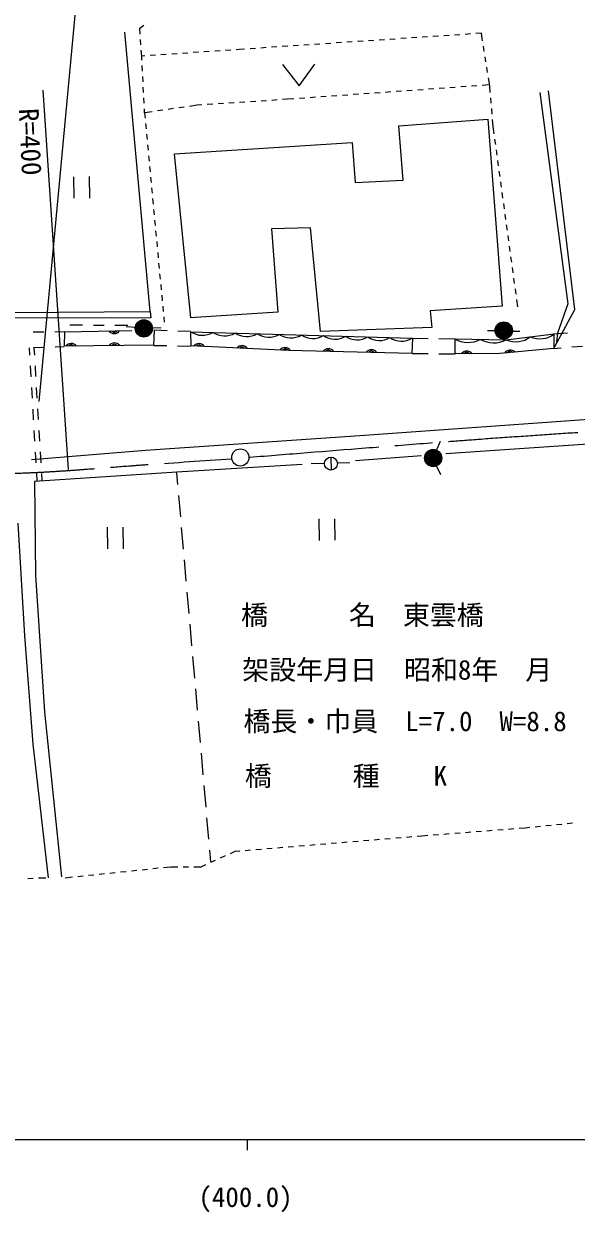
# Model space of a CAD drawing. Units: millimetres, scale not verified. Extents: x 40000 to 680000, y 20000 to 380000.
# Drawn here: x 447278 to 498509, y 198256 to 308412 of the extents above; entities that cross this region are included whole.
import ezdxf
from ezdxf.enums import TextEntityAlignment as Align

# ---------------------------------------------------------------- set-up
doc = ezdxf.new("R2010")
doc.units = ezdxf.units.MM
doc.header["$LTSCALE"] = 1000
doc.linetypes.add('CHAIN', pattern=[18.5, 12, -1.5, 3.5, -1.5])
for name, color, linetype, lineweight in [('M-BGD', 7, 'Continuous', 13), ('M-BMK', 2, 'CHAIN', 13), ('M-BMK-SRVR', 3, 'Continuous', 13), ('M-STR-HTXT', 7, 'Continuous', 13), ('M-TTL-BAND', 7, 'Continuous', 13)]:
    doc.layers.add(name, color=color, linetype=linetype, lineweight=lineweight)
doc.styles.add('ＭＳ ゴシック', font='')
doc.styles.get('ＭＳ ゴシック').set_extended_font_data('MS Gothic')

# ---------------------------------------------------------------- blocks, each defined once
blk = doc.blocks.new('有線柱')
at = {"color": 7, "linetype": 'Continuous', "lineweight": 13}
blk.add_line((0, 0.5), (0, -0.5), dxfattribs=at)
blk.add_circle((0, 0), 0.5, dxfattribs=at)
blk = doc.blocks.new('偏心点・方位点')
at = {"color": 7, "linetype": 'Continuous', "lineweight": 13}
for radius in [1, 0.9, 0.8, 0.7, 0.6, 0.5, 0.4, 0.3, 0.2, 0.1, 0.05]:
    blk.add_circle((0, 0), radius, dxfattribs=at)
blk = doc.blocks.new('畑')
at = {"color": 7, "linetype": 'Continuous', "lineweight": 13}
for p, q in [((-1.5, 1), (0, -1)), ((0, -1), (1.5, 1))]:
    blk.add_line(p, q, dxfattribs=at)
blk = doc.blocks.new('田')
at = {"color": 7, "linetype": 'Continuous', "lineweight": 13}
for p, q in [((-0.75, 1), (-0.75, -1)), ((0.75, -1), (0.75, 1))]:
    blk.add_line(p, q, dxfattribs=at)

msp = doc.modelspace()

# ---------------------------------------------------------------- linework, layer by layer
at = {"layer": 'M-BGD'}
for p, q in [((459013, 281733), (456661, 307622)), ((458033, 308010), (458413, 308271)), ((458072, 307458), (458033, 308010)), ((487716, 307400), (487217, 307367)), ((488714, 307467), (488215, 307433)), ((489711, 307533), (489213, 307500)), ((489821, 306845), (489711, 307533)), ((458142, 306460), (458107, 306959)), ((470754, 306266), (470255, 306232)), ((471752, 306332), (471253, 306299)), ((472749, 306399), (472251, 306366)), ((473747, 306466), (473248, 306432)), ((474745, 306532), (474246, 306499)), ((475743, 306599), (475244, 306566)), ((476741, 306666), (476242, 306633)), ((477738, 306733), (477239, 306699)), ((478736, 306799), (478237, 306766)), ((479734, 306866), (479235, 306833)), ((480732, 306933), (480233, 306899)), ((481729, 307000), (481231, 306966)), ((482727, 307066), (482228, 307033)), ((483725, 307133), (483226, 307100)), ((484723, 307200), (484224, 307166)), ((485721, 307267), (485222, 307233)), ((486718, 307333), (486219, 307300)), ((489978, 305857), (489900, 306351)), ((458216, 305409), (458177, 305961)), ((458499, 305429), (458216, 305409)), ((458236, 305033), (458216, 305409)), ((459497, 305498), (458998, 305463)), ((460494, 305566), (459995, 305532)), ((461492, 305635), (460993, 305600)), ((462490, 305703), (461991, 305669)), ((463487, 305772), (462988, 305738)), ((464485, 305841), (463986, 305806)), ((465482, 305909), (464984, 305875)), ((466480, 305978), (465981, 305944)), ((467262, 306032), (466979, 306012)), ((467761, 306065), (467262, 306032)), ((468758, 306132), (468260, 306099)), ((469756, 306199), (469257, 306165)), ((490135, 304869), (490057, 305363)), ((458287, 304034), (458262, 304534)), ((490292, 303882), (490214, 304376)), ((458339, 303036), (458313, 303535)), ((490481, 302699), (490371, 303388)), ((458391, 302037), (458365, 302536)), ((478319, 301878), (477820, 301843)), ((479317, 301949), (478818, 301914)), ((480314, 302020), (479815, 301985)), ((481311, 302091), (480813, 302056)), ((482309, 302162), (481810, 302127)), ((483306, 302233), (482808, 302197)), ((484304, 302304), (483805, 302268)), ((485301, 302375), (484803, 302339)), ((486299, 302446), (485800, 302410)), ((487296, 302517), (486798, 302481)), ((488294, 302588), (487795, 302552)), ((489291, 302659), (488793, 302623)), ((490408, 302738), (489790, 302694)), ((490538, 302040), (490481, 302699)), ((495126, 302056), (497718, 282446)), ((498367, 281916), (495932, 302202)), ((458443, 301038), (458417, 301538)), ((463366, 300859), (462660, 300758)), ((463799, 300888), (463366, 300859)), ((464797, 300953), (464298, 300921)), ((465795, 301019), (465296, 300986)), ((466793, 301085), (466294, 301052)), ((467791, 301150), (467292, 301118)), ((468789, 301216), (468290, 301183)), ((469786, 301282), (469287, 301249)), ((470784, 301347), (470285, 301315)), ((471716, 301409), (471283, 301380)), ((472334, 301453), (471716, 301409)), ((473332, 301524), (472833, 301488)), ((474329, 301595), (473830, 301559)), ((475327, 301665), (474828, 301630)), ((476324, 301736), (475825, 301701)), ((477322, 301807), (476823, 301772)), ((490624, 301044), (490581, 301542)), ((458488, 300163), (458469, 300539)), ((459195, 300263), (458488, 300163)), ((458488, 300163), (458534, 299670)), ((460185, 300405), (459690, 300334)), ((461175, 300546), (460680, 300476)), ((462165, 300688), (461670, 300617)), ((490710, 300048), (490667, 300546)), ((458581, 299173), (458627, 298675)), ((482064, 298946), (490325, 299577)), ((482455, 293916), (482064, 298946)), ((490325, 299577), (491633, 282252)), ((490810, 298891), (490753, 299550)), ((490903, 298208), (490810, 298891)), ((458674, 298177), (458720, 297679)), ((491038, 297217), (490971, 297713)), ((458766, 297181), (458813, 296683)), ((461271, 296372), (477718, 297408)), ((462759, 281143), (461271, 296372)), ((477718, 297408), (478011, 293697)), ((491173, 296226), (491106, 296722)), ((458859, 296186), (458906, 295688)), ((491308, 295236), (491241, 295731)), ((458952, 295190), (458998, 294692)), ((459045, 294194), (459091, 293696)), ((491444, 294245), (491376, 294740)), ((459138, 293199), (459184, 292701)), ((478011, 293697), (482455, 293916)), ((491579, 293254), (491511, 293749)), ((459231, 292203), (459277, 291705)), ((491714, 292263), (491646, 292759)), ((459323, 291207), (459370, 290709)), ((491849, 291272), (491781, 291768)), ((459416, 290211), (459463, 289714)), ((491984, 290281), (491916, 290777)), ((492119, 289291), (492051, 289786)), ((459509, 289216), (459555, 288718)), ((473881, 289506), (470255, 289396)), ((470255, 289396), (470841, 281669)), ((474779, 279893), (473881, 289506)), ((492254, 288300), (492186, 288795)), ((459602, 288220), (459648, 287722)), ((492389, 287309), (492322, 287804)), ((459695, 287224), (459741, 286727)), ((492524, 286318), (492457, 286814)), ((459787, 286229), (459834, 285731)), ((492659, 285327), (492592, 285823)), ((459880, 285233), (459927, 284735)), ((459973, 284237), (460020, 283740)), ((492794, 284336), (492727, 284832)), ((460066, 283242), (460112, 282744)), ((492929, 283346), (492862, 283841)), ((460159, 282246), (460205, 281748)), ((491633, 282252), (484960, 281796)), ((493090, 282168), (492997, 282850)), ((497718, 282446), (496781, 279750)), ((459069, 281162), (436855, 281114)), ((446174, 281657), (458999, 281758)), ((459000, 281748), (459069, 281162)), ((460252, 281250), (460297, 280758)), ((470841, 281669), (462750, 281170)), ((484960, 281796), (485106, 280250)), ((496495, 278449), (498367, 281916)), ((449151, 279828), (448151, 279813)), ((451049, 279856), (450151, 279843)), ((451035, 279866), (457304, 279976)), ((451046, 279863), (451035, 278528)), ((451545, 280502), (452736, 280494)), ((453736, 280487), (454736, 280480)), ((455736, 280473), (456928, 280465)), ((457676, 280252), (456763, 280332)), ((459103, 280275), (460027, 280241)), ((459347, 278593), (459402, 280026)), ((460563, 279962), (459393, 280002)), ((462733, 279889), (461563, 279929)), ((462749, 279841), (462760, 278528)), ((462768, 279868), (483283, 279262)), ((485106, 280250), (474779, 279893)), ((490972, 279955), (490265, 279955)), ((492559, 279921), (493289, 279909)), ((483309, 277858), (483346, 279286)), ((483351, 279276), (484782, 279251)), ((485782, 279235), (487214, 279210)), ((487229, 279197), (492020, 279118)), ((487237, 279247), (487237, 277798)), ((492020, 279118), (496475, 279664)), ((496450, 278303), (496450, 279719)), ((496475, 279674), (497698, 279761)), ((496781, 279750), (496676, 278927)), ((447838, 277697), (447798, 278361)), ((448180, 278413), (449179, 278442)), ((448221, 278361), (448260, 277708)), ((450179, 278472), (451034, 278496)), ((459316, 278616), (451028, 278522)), ((459336, 278600), (460541, 278578)), ((461541, 278560), (462746, 278538)), ((471824, 278123), (462769, 278555)), ((483281, 277865), (471824, 278123)), ((483296, 277854), (484766, 277838)), ((485766, 277827), (487235, 277811)), ((491413, 277836), (487248, 277815)), ((496432, 278309), (491413, 277836)), ((496440, 278323), (497098, 278376)), ((498094, 278456), (499091, 278536)), ((447957, 275701), (447897, 276699)), ((448320, 276709), (448379, 275711)), ((448076, 273704), (448017, 274703)), ((448439, 274713), (448498, 273715)), ((448195, 271708), (448136, 272706)), ((448558, 272717), (448617, 271718)), ((478444, 270264), (501791, 271912)), ((448314, 269711), (448255, 270710)), ((448677, 270720), (448736, 269722)), ((458558, 268891), (478444, 270264)), ((448010, 268012), (458558, 268891)), ((485505, 268796), (485933, 269721)), ((505451, 269834), (486425, 268548)), ((448434, 267715), (448374, 268713)), ((448796, 268724), (448855, 267725)), ((476374, 267706), (477523, 267737)), ((478040, 267929), (484154, 268394)), ((461475, 266852), (448265, 265975)), ((448533, 266053), (448493, 266717)), ((448915, 266727), (448954, 266073)), ((461567, 265699), (461473, 266776)), ((473086, 267568), (461475, 266852)), ((475119, 267653), (473940, 267630)), ((485556, 267410), (485916, 266622)), ((448265, 265975), (448381, 257260)), ((461829, 262711), (461655, 264703)), ((447375, 251687), (446756, 262137)), ((462090, 259722), (461916, 261714)), ((462351, 256733), (462177, 258726)), ((448381, 257260), (449194, 244644)), ((462613, 253745), (462438, 255737)), ((462874, 250756), (462700, 252749)), ((448149, 241625), (447375, 251687)), ((463135, 247768), (462961, 249760)), ((463396, 244779), (463222, 246771)), ((449194, 244644), (450781, 229357)), ((463658, 241790), (463484, 243783)), ((449581, 229241), (448149, 241625)), ((463919, 238802), (463745, 240794)), ((464180, 235813), (464006, 237806)), ((464442, 232825), (464267, 234817)), ((489232, 233541), (489730, 233579)), ((490229, 233618), (490727, 233657)), ((491226, 233695), (491724, 233734)), ((492223, 233773), (492721, 233811)), ((493220, 233850), (493762, 233892)), ((493762, 233892), (494195, 233936)), ((494692, 233986), (495190, 234037)), ((495687, 234087), (496185, 234137)), ((496682, 234187), (497180, 234238)), ((497677, 234288), (498175, 234338)), ((475786, 232452), (476285, 232494)), ((476783, 232535), (477281, 232576)), ((477780, 232618), (478278, 232659)), ((478776, 232700), (479274, 232742)), ((479773, 232783), (480271, 232824)), ((480769, 232866), (481268, 232907)), ((481766, 232948), (482264, 232990)), ((482762, 233031), (483261, 233072)), ((483759, 233114), (484203, 233150)), ((484203, 233150), (484745, 233193)), ((485244, 233231), (485742, 233270)), ((486241, 233309), (486739, 233347)), ((487238, 233386), (487736, 233425)), ((488235, 233463), (488733, 233502)), ((464623, 230751), (464529, 231828)), ((466435, 231515), (466871, 231713)), ((466871, 231713), (467316, 231750)), ((467814, 231791), (468312, 231833)), ((468810, 231874), (469309, 231915)), ((469807, 231957), (470305, 231998)), ((470804, 232039), (471302, 232080)), ((471800, 232122), (472298, 232163)), ((472797, 232204), (473295, 232246)), ((473793, 232287), (474292, 232328)), ((474790, 232370), (475288, 232411)), ((460240, 230215), (460902, 230285)), ((460902, 230285), (461562, 230285)), ((462062, 230285), (462562, 230285)), ((463062, 230285), (463722, 230285)), ((463722, 230285), (464158, 230483)), ((464614, 230689), (465069, 230896)), ((465524, 231102), (465980, 231309)), ((447654, 229204), (448154, 229220)), ((448654, 229236), (449311, 229257)), ((451124, 229259), (451786, 229329)), ((452283, 229381), (452781, 229433)), ((453278, 229485), (453775, 229537)), ((454272, 229590), (454770, 229642)), ((455267, 229694), (455764, 229746)), ((456262, 229798), (456759, 229850)), ((457256, 229902), (457753, 229955)), ((458251, 230007), (458748, 230059)), ((459245, 230111), (459742, 230163))]:
    msp.add_line(p, q, dxfattribs=at)
for centre, radius, start, end in [((455662, 280322), 625, 217.87803, 324.13824), ((455666, 280135), 312, 217.87803, 324.13824), ((463841, 281442), 1905, 235.71618, 300.89819), ((465892, 281382), 1905, 235.71618, 300.89819), ((451677, 278155), 625, 37.51847, 143.77867), ((455676, 278200), 625, 37.51847, 143.77867), ((455674, 278388), 312, 37.51847, 143.77867), ((463513, 278144), 625, 34.14044, 140.40065), ((467944, 281321), 1905, 235.71618, 300.89819), ((469995, 281260), 1905, 235.71618, 300.89819), ((472047, 281200), 1905, 235.71618, 300.89819), ((474099, 281139), 1905, 235.71618, 300.89819), ((476150, 281079), 1905, 235.71618, 300.89819), ((478202, 281018), 1905, 235.71618, 300.89819), ((480253, 280957), 1905, 235.71618, 300.89819), ((482305, 280897), 1905, 235.71618, 300.89819), ((488464, 281419), 2542, 240.94379, 297.18196), ((490859, 281379), 2542, 240.94379, 297.18196), ((492897, 281188), 2248, 247.03755, 306.92035), ((495124, 281461), 2248, 247.03755, 306.92035), ((451675, 278342), 312, 37.51847, 143.77867), ((463522, 278331), 312, 34.14044, 140.40065), ((467508, 277953), 625, 34.14044, 140.40065), ((467517, 278141), 312, 34.14044, 140.40065), ((471505, 277754), 632, 35.23806, 139.87035), ((471513, 277950), 312, 34.14044, 140.40065), ((475512, 277665), 625, 35.58134, 141.84155), ((475516, 277852), 312, 35.58134, 141.84155), ((479511, 277575), 625, 35.58134, 141.84155), ((479515, 277762), 312, 35.58134, 141.84155), ((488353, 277445), 625, 37.16637, 143.42658), ((488352, 277633), 312, 37.16637, 143.42658), ((492382, 277551), 625, 42.25352, 148.51373), ((492364, 277737), 312, 42.25352, 148.51373)]:
    msp.add_arc(centre, radius, start, end, dxfattribs=at)
at = {"layer": 'M-BMK'}
for points, knots in [([(468229, 268244), (475387, 268804), (482542, 269404), (489704, 269925), (498966, 270599), (508237, 271143), (517500, 271793), (525266, 272337), (533027, 272939), (540792, 273496), (549136, 274094), (557482, 274667), (565827, 275253)], [0, 0, 0, 0, 1, 1, 1, 2, 2, 2, 3, 3, 3, 4, 4, 4, 4]), ([(367983, 270557), (375175, 270034), (382367, 269512), (389559, 268990), (396628, 268476), (403689, 267852), (410764, 267451), (417516, 267069), (424273, 266731), (431035, 266627), (436546, 266543), (442062, 266576), (447570, 266792), (451311, 266939), (455041, 267303), (458776, 267561), (461353, 267739), (463930, 267919), (466508, 268098)], [0, 0, 0, 0, 1, 1, 1, 2, 2, 2, 3, 3, 3, 4, 4, 4, 5, 5, 5, 6, 6, 6, 6])]:
    msp.add_open_spline(points, degree=3, knots=knots, dxfattribs=at)
at = {"layer": 'M-BMK-SRVR'}
msp.add_line((451414, 267089), (449074, 302256), dxfattribs=at)
msp.add_circle((467357, 268212), 800, dxfattribs=at)
at = {"layer": 'M-STR-HTXT'}
msp.add_line((448704, 273408), (454184, 332325), dxfattribs=at)
at = {"layer": 'M-TTL-BAND'}
for p, q in [((40000, 205000), (579000, 205000)), ((468000, 205000), (468000, 204000))]:
    msp.add_line(p, q, dxfattribs=at)

# ---------------------------------------------------------------- block references
at = {"layer": 'M-BGD', "rotation": 0.65231}
for name, p, xscale, yscale in [('畑', (472795, 303645), 1000, 1000), ('田', (452647, 293246), 1000, 1000), ('偏心点・方位点', (458415, 280175), 800, 800), ('偏心点・方位点', (491787, 279985), 800, 800), ('偏心点・方位点', (485240, 268161), 800, 800), ('有線柱', (475762, 267644), 1200, 1200), ('田', (475394, 261531), 1000, 1000), ('田', (455767, 260751), 1000, 1000)]:
    msp.add_blockref(name, p, dxfattribs=dict(at, xscale=xscale, yscale=yscale))

# ---------------------------------------------------------------- texts
at = {"layer": 'M-BMK-SRVR', "style": 'ＭＳ ゴシック'}
msp.add_text('R=400', height=1833, rotation=272.77, dxfattribs=at).set_placement((446273, 300514), align=Align.BOTTOM_LEFT)
at = {"layer": 'M-STR-HTXT', "style": 'ＭＳ ゴシック'}
for s, p in [('橋\u3000\u3000\u3000名\u3000東雲橋', (467428, 252148)), ('架設年月日\u3000昭和8年\u3000月', (467533, 247067)), ('橋長・巾員\u3000L=7.0\u3000W=8.8', (467652, 242297)), ('橋\u3000\u3000\u3000種\u3000\u3000K', (467780, 237234))]:
    msp.add_text(s, height=1833, dxfattribs=at).set_placement(p, align=Align.BOTTOM_LEFT)
at = {"layer": 'M-TTL-BAND', "style": 'ＭＳ ゴシック'}
msp.add_text('(400.0)', height=1833, dxfattribs=at).set_placement((467844, 198195), align=Align.BOTTOM_CENTER)

doc.saveas('drawing.dxf')
